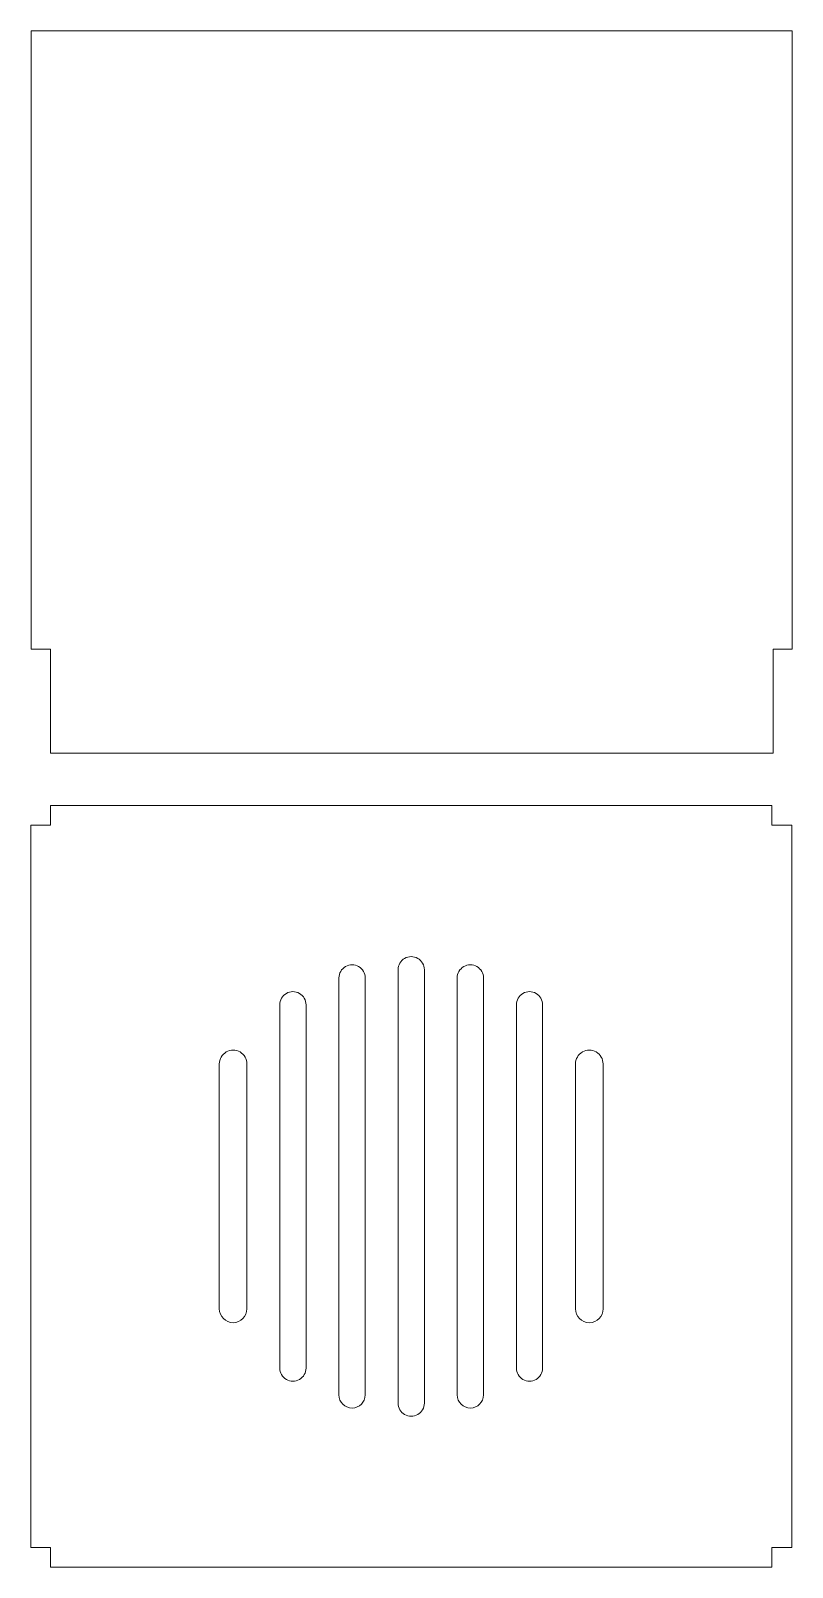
# Model space of a CAD drawing. Header units: millimetres. Extents: x -120 to 120, y -117 to 117.
# Drawn here: x 4.5 to 120.4, y -117 to 117 of the extents above; entities that cross this region are included whole.
import ezdxf

# ---------------------------------------------------------------- set-up
doc = ezdxf.new("R2010")
doc.units = ezdxf.units.MM
doc.header["$MEASUREMENT"] = 0
doc.layers.add('Layer 1', color=7, linetype='Continuous')

msp = doc.modelspace()

# ---------------------------------------------------------------- linework, layer by layer
at = {"layer": 'Layer 1', "lineweight": 9}
for points in [[(62.5001, 116.9984), (62.5001, 116.9984), (4.6001, 116.9984), (4.6001, 116.9984)], [(4.6001, 116.9984), (4.6001, 116.9984), (4.6001, 22.7983), (4.6001, 22.7983)], [(62.5001, 116.9984), (62.5001, 116.9984), (120.4001, 116.9984), (120.4001, 116.9984)], [(120.4001, 116.9984), (120.4001, 116.9984), (120.4001, 22.7983), (120.4001, 22.7983)], [(4.6001, 22.7983), (4.6001, 22.7983), (7.5001, 22.7983), (7.5001, 22.7983)], [(7.5001, 22.7983), (7.5001, 22.7983), (7.5001, 6.9983), (7.5001, 6.9983)], [(117.5001, 22.7983), (117.5001, 22.7983), (117.5001, 6.9983), (117.5001, 6.9983)], [(120.4001, 22.7983), (120.4001, 22.7983), (117.5001, 22.7983), (117.5001, 22.7983)], [(117.5001, 6.9983), (117.5001, 6.9983), (7.5001, 6.9983), (7.5001, 6.9983)], [(117.3129, -0.9985), (117.3129, -0.9985), (7.5129, -0.9985), (7.5129, -0.9985)], [(7.5129, -0.9985), (7.5129, -0.9985), (7.5129, -3.9985), (7.5129, -3.9985)], [(117.3129, -0.9985), (117.3129, -0.9985), (117.3129, -3.9985), (117.3129, -3.9985)], [(7.5129, -3.9985), (7.5129, -3.9985), (4.5129, -3.9985), (4.5129, -3.9985)], [(4.5129, -3.9985), (4.5129, -3.9985), (4.5129, -113.9984), (4.5129, -113.9984)], [(117.3129, -3.9985), (117.3129, -3.9985), (120.3129, -3.9985), (120.3129, -3.9985)], [(120.3129, -3.9985), (120.3129, -3.9985), (120.3129, -113.9984), (120.3129, -113.9984)], [(51.4129, -27.2494), (51.4129, -27.2494), (51.4129, -90.7475), (51.4129, -90.7475)], [(55.4129, -90.7475), (55.4129, -90.7475), (55.4129, -27.2494), (55.4129, -27.2494)], [(60.4129, -91.9984), (60.4129, -91.9984), (60.4129, -25.9985), (60.4129, -25.9985)], [(64.4129, -25.9985), (64.4129, -25.9985), (64.4129, -91.9984), (64.4129, -91.9984)], [(69.4129, -90.7475), (69.4129, -90.7475), (69.4129, -27.2494), (69.4129, -27.2494)], [(73.4129, -27.2494), (73.4129, -27.2494), (73.4129, -90.7475), (73.4129, -90.7475)], [(42.4129, -31.3399), (42.4129, -31.3399), (42.4129, -86.6571), (42.4129, -86.6571)], [(46.4129, -86.6571), (46.4129, -86.6571), (46.4129, -31.3399), (46.4129, -31.3399)], [(78.4129, -86.6571), (78.4129, -86.6571), (78.4129, -31.3399), (78.4129, -31.3399)], [(82.4129, -31.3399), (82.4129, -31.3399), (82.4129, -86.6571), (82.4129, -86.6571)], [(33.2102, -40.3481), (33.2102, -40.3481), (33.2102, -77.6489), (33.2102, -77.6489)], [(37.4129, -77.6489), (37.4129, -77.6489), (37.4129, -40.3481), (37.4129, -40.3481)], [(87.4129, -77.6489), (87.4129, -77.6489), (87.4129, -40.3481), (87.4129, -40.3481)], [(91.6156, -40.3481), (91.6156, -40.3481), (91.6156, -77.6489), (91.6156, -77.6489)], [(4.5129, -113.9984), (4.5129, -113.9984), (7.5129, -113.9984), (7.5129, -113.9984)], [(7.5129, -113.9984), (7.5129, -113.9984), (7.5129, -116.9984), (7.5129, -116.9984)], [(117.3129, -113.9984), (117.3129, -113.9984), (117.3129, -116.9984), (117.3129, -116.9984)], [(120.3129, -113.9984), (120.3129, -113.9984), (117.3129, -113.9984), (117.3129, -113.9984)], [(117.3129, -116.9984), (117.3129, -116.9984), (7.5129, -116.9984), (7.5129, -116.9984)]]:
    msp.add_open_spline(points, degree=3, dxfattribs=at)
for points, knots in [([(55.4129, -27.2494), (55.4129, -27.2494), (55.3953, -26.9846), (55.3953, -26.9846), (55.3953, -26.9846), (55.3953, -26.9846), (55.3437, -26.7276), (55.3437, -26.7276), (55.3437, -26.7276), (55.3437, -26.7276), (55.2597, -26.4816), (55.2597, -26.4816), (55.2597, -26.4816), (55.2597, -26.4816), (55.1449, -26.2494), (55.1449, -26.2494), (55.1449, -26.2494), (55.1449, -26.2494), (55.0012, -26.034), (55.0012, -26.034), (55.0012, -26.034), (55.0012, -26.034), (54.8302, -25.8383), (54.8302, -25.8383), (54.8302, -25.8383), (54.8302, -25.8383), (54.6335, -25.6651), (54.6335, -25.6651), (54.6335, -25.6651), (54.6335, -25.6651), (54.4129, -25.5174), (54.4129, -25.5174), (54.4129, -25.5174), (54.4129, -25.5174), (54.1747, -25.4001), (54.1747, -25.4001), (54.1747, -25.4001), (54.1747, -25.4001), (53.9264, -25.3165), (53.9264, -25.3165), (53.9264, -25.3165), (53.9264, -25.3165), (53.6713, -25.2661), (53.6713, -25.2661), (53.6713, -25.2661), (53.6713, -25.2661), (53.4129, -25.2494), (53.4129, -25.2494), (53.4129, -25.2494), (53.4129, -25.2494), (53.1545, -25.2661), (53.1545, -25.2661), (53.1545, -25.2661), (53.1545, -25.2661), (52.8994, -25.3165), (52.8994, -25.3165), (52.8994, -25.3165), (52.8994, -25.3165), (52.6511, -25.4001), (52.6511, -25.4001), (52.6511, -25.4001), (52.6511, -25.4001), (52.4129, -25.5174), (52.4129, -25.5174), (52.4129, -25.5174), (52.4129, -25.5174), (52.1923, -25.6651), (52.1923, -25.6651), (52.1923, -25.6651), (52.1923, -25.6651), (51.9956, -25.8383), (51.9956, -25.8383), (51.9956, -25.8383), (51.9956, -25.8383), (51.8246, -26.034), (51.8246, -26.034), (51.8246, -26.034), (51.8246, -26.034), (51.6808, -26.2494), (51.6808, -26.2494), (51.6808, -26.2494), (51.6808, -26.2494), (51.5661, -26.4816), (51.5661, -26.4816), (51.5661, -26.4816), (51.5661, -26.4816), (51.4821, -26.7276), (51.4821, -26.7276), (51.4821, -26.7276), (51.4821, -26.7276), (51.4305, -26.9846), (51.4305, -26.9846), (51.4305, -26.9846), (51.4305, -26.9846), (51.4129, -27.2494), (51.4129, -27.2494)], [0, 0, 0, 0, 0.04, 0.04, 0.04, 0.04, 0.08, 0.08, 0.08, 0.08, 0.12, 0.12, 0.12, 0.12, 0.16, 0.16, 0.16, 0.16, 0.2, 0.2, 0.2, 0.2, 0.24, 0.24, 0.24, 0.24, 0.28, 0.28, 0.28, 0.28, 0.32, 0.32, 0.32, 0.32, 0.36, 0.36, 0.36, 0.36, 0.4, 0.4, 0.4, 0.4, 0.44, 0.44, 0.44, 0.44, 0.48, 0.48, 0.48, 0.48, 0.52, 0.52, 0.52, 0.52, 0.56, 0.56, 0.56, 0.56, 0.6, 0.6, 0.6, 0.6, 0.64, 0.64, 0.64, 0.64, 0.68, 0.68, 0.68, 0.68, 0.72, 0.72, 0.72, 0.72, 0.76, 0.76, 0.76, 0.76, 0.8, 0.8, 0.8, 0.8, 0.84, 0.84, 0.84, 0.84, 0.88, 0.88, 0.88, 0.88, 0.92, 0.92, 0.92, 0.92, 1, 1, 1, 1]), ([(64.4129, -25.9985), (64.4129, -25.9985), (64.3953, -25.7336), (64.3953, -25.7336), (64.3953, -25.7336), (64.3953, -25.7336), (64.3437, -25.4767), (64.3437, -25.4767), (64.3437, -25.4767), (64.3437, -25.4767), (64.2597, -25.2307), (64.2597, -25.2307), (64.2597, -25.2307), (64.2597, -25.2307), (64.1449, -24.9985), (64.1449, -24.9985), (64.1449, -24.9985), (64.1449, -24.9985), (64.0012, -24.7831), (64.0012, -24.7831), (64.0012, -24.7831), (64.0012, -24.7831), (63.8302, -24.5873), (63.8302, -24.5873), (63.8302, -24.5873), (63.8302, -24.5873), (63.6335, -24.4141), (63.6335, -24.4141), (63.6335, -24.4141), (63.6335, -24.4141), (63.4129, -24.2664), (63.4129, -24.2664), (63.4129, -24.2664), (63.4129, -24.2664), (63.1747, -24.1492), (63.1747, -24.1492), (63.1747, -24.1492), (63.1747, -24.1492), (62.9264, -24.0655), (62.9264, -24.0655), (62.9264, -24.0655), (62.9264, -24.0655), (62.6713, -24.0152), (62.6713, -24.0152), (62.6713, -24.0152), (62.6713, -24.0152), (62.4129, -23.9985), (62.4129, -23.9985), (62.4129, -23.9985), (62.4129, -23.9985), (62.1545, -24.0152), (62.1545, -24.0152), (62.1545, -24.0152), (62.1545, -24.0152), (61.8994, -24.0655), (61.8994, -24.0655), (61.8994, -24.0655), (61.8994, -24.0655), (61.6511, -24.1492), (61.6511, -24.1492), (61.6511, -24.1492), (61.6511, -24.1492), (61.4129, -24.2664), (61.4129, -24.2664), (61.4129, -24.2664), (61.4129, -24.2664), (61.1923, -24.4141), (61.1923, -24.4141), (61.1923, -24.4141), (61.1923, -24.4141), (60.9956, -24.5873), (60.9956, -24.5873), (60.9956, -24.5873), (60.9956, -24.5873), (60.8246, -24.7831), (60.8246, -24.7831), (60.8246, -24.7831), (60.8246, -24.7831), (60.6808, -24.9985), (60.6808, -24.9985), (60.6808, -24.9985), (60.6808, -24.9985), (60.5661, -25.2307), (60.5661, -25.2307), (60.5661, -25.2307), (60.5661, -25.2307), (60.4821, -25.4767), (60.4821, -25.4767), (60.4821, -25.4767), (60.4821, -25.4767), (60.4305, -25.7336), (60.4305, -25.7336), (60.4305, -25.7336), (60.4305, -25.7336), (60.4129, -25.9985), (60.4129, -25.9985)], [0, 0, 0, 0, 0.04, 0.04, 0.04, 0.04, 0.08, 0.08, 0.08, 0.08, 0.12, 0.12, 0.12, 0.12, 0.16, 0.16, 0.16, 0.16, 0.2, 0.2, 0.2, 0.2, 0.24, 0.24, 0.24, 0.24, 0.28, 0.28, 0.28, 0.28, 0.32, 0.32, 0.32, 0.32, 0.36, 0.36, 0.36, 0.36, 0.4, 0.4, 0.4, 0.4, 0.44, 0.44, 0.44, 0.44, 0.48, 0.48, 0.48, 0.48, 0.52, 0.52, 0.52, 0.52, 0.56, 0.56, 0.56, 0.56, 0.6, 0.6, 0.6, 0.6, 0.64, 0.64, 0.64, 0.64, 0.68, 0.68, 0.68, 0.68, 0.72, 0.72, 0.72, 0.72, 0.76, 0.76, 0.76, 0.76, 0.8, 0.8, 0.8, 0.8, 0.84, 0.84, 0.84, 0.84, 0.88, 0.88, 0.88, 0.88, 0.92, 0.92, 0.92, 0.92, 1, 1, 1, 1]), ([(73.4129, -27.2494), (73.4129, -27.2494), (73.3953, -26.9846), (73.3953, -26.9846), (73.3953, -26.9846), (73.3953, -26.9846), (73.3437, -26.7276), (73.3437, -26.7276), (73.3437, -26.7276), (73.3437, -26.7276), (73.2597, -26.4816), (73.2597, -26.4816), (73.2597, -26.4816), (73.2597, -26.4816), (73.1449, -26.2494), (73.1449, -26.2494), (73.1449, -26.2494), (73.1449, -26.2494), (73.0012, -26.034), (73.0012, -26.034), (73.0012, -26.034), (73.0012, -26.034), (72.8302, -25.8383), (72.8302, -25.8383), (72.8302, -25.8383), (72.8302, -25.8383), (72.6335, -25.6651), (72.6335, -25.6651), (72.6335, -25.6651), (72.6335, -25.6651), (72.4129, -25.5174), (72.4129, -25.5174), (72.4129, -25.5174), (72.4129, -25.5174), (72.1747, -25.4001), (72.1747, -25.4001), (72.1747, -25.4001), (72.1747, -25.4001), (71.9264, -25.3165), (71.9264, -25.3165), (71.9264, -25.3165), (71.9264, -25.3165), (71.6713, -25.2661), (71.6713, -25.2661), (71.6713, -25.2661), (71.6713, -25.2661), (71.4129, -25.2494), (71.4129, -25.2494), (71.4129, -25.2494), (71.4129, -25.2494), (71.1545, -25.2661), (71.1545, -25.2661), (71.1545, -25.2661), (71.1545, -25.2661), (70.8994, -25.3165), (70.8994, -25.3165), (70.8994, -25.3165), (70.8994, -25.3165), (70.6511, -25.4001), (70.6511, -25.4001), (70.6511, -25.4001), (70.6511, -25.4001), (70.4129, -25.5174), (70.4129, -25.5174), (70.4129, -25.5174), (70.4129, -25.5174), (70.1923, -25.6651), (70.1923, -25.6651), (70.1923, -25.6651), (70.1923, -25.6651), (69.9956, -25.8383), (69.9956, -25.8383), (69.9956, -25.8383), (69.9956, -25.8383), (69.8246, -26.034), (69.8246, -26.034), (69.8246, -26.034), (69.8246, -26.034), (69.6808, -26.2494), (69.6808, -26.2494), (69.6808, -26.2494), (69.6808, -26.2494), (69.5661, -26.4816), (69.5661, -26.4816), (69.5661, -26.4816), (69.5661, -26.4816), (69.4821, -26.7276), (69.4821, -26.7276), (69.4821, -26.7276), (69.4821, -26.7276), (69.4305, -26.9846), (69.4305, -26.9846), (69.4305, -26.9846), (69.4305, -26.9846), (69.4129, -27.2494), (69.4129, -27.2494)], [0, 0, 0, 0, 0.04, 0.04, 0.04, 0.04, 0.08, 0.08, 0.08, 0.08, 0.12, 0.12, 0.12, 0.12, 0.16, 0.16, 0.16, 0.16, 0.2, 0.2, 0.2, 0.2, 0.24, 0.24, 0.24, 0.24, 0.28, 0.28, 0.28, 0.28, 0.32, 0.32, 0.32, 0.32, 0.36, 0.36, 0.36, 0.36, 0.4, 0.4, 0.4, 0.4, 0.44, 0.44, 0.44, 0.44, 0.48, 0.48, 0.48, 0.48, 0.52, 0.52, 0.52, 0.52, 0.56, 0.56, 0.56, 0.56, 0.6, 0.6, 0.6, 0.6, 0.64, 0.64, 0.64, 0.64, 0.68, 0.68, 0.68, 0.68, 0.72, 0.72, 0.72, 0.72, 0.76, 0.76, 0.76, 0.76, 0.8, 0.8, 0.8, 0.8, 0.84, 0.84, 0.84, 0.84, 0.88, 0.88, 0.88, 0.88, 0.92, 0.92, 0.92, 0.92, 1, 1, 1, 1]), ([(46.4129, -31.3399), (46.4129, -31.3399), (46.3953, -31.075), (46.3953, -31.075), (46.3953, -31.075), (46.3953, -31.075), (46.3437, -30.818), (46.3437, -30.818), (46.3437, -30.818), (46.3437, -30.818), (46.2597, -30.572), (46.2597, -30.572), (46.2597, -30.572), (46.2597, -30.572), (46.1449, -30.3399), (46.1449, -30.3399), (46.1449, -30.3399), (46.1449, -30.3399), (46.0012, -30.1244), (46.0012, -30.1244), (46.0012, -30.1244), (46.0012, -30.1244), (45.8302, -29.9287), (45.8302, -29.9287), (45.8302, -29.9287), (45.8302, -29.9287), (45.6335, -29.7554), (45.6335, -29.7554), (45.6335, -29.7554), (45.6335, -29.7554), (45.4129, -29.6079), (45.4129, -29.6079), (45.4129, -29.6079), (45.4129, -29.6079), (45.1747, -29.4906), (45.1747, -29.4906), (45.1747, -29.4906), (45.1747, -29.4906), (44.9264, -29.4069), (44.9264, -29.4069), (44.9264, -29.4069), (44.9264, -29.4069), (44.6713, -29.3566), (44.6713, -29.3566), (44.6713, -29.3566), (44.6713, -29.3566), (44.4129, -29.3399), (44.4129, -29.3399), (44.4129, -29.3399), (44.4129, -29.3399), (44.1545, -29.3566), (44.1545, -29.3566), (44.1545, -29.3566), (44.1545, -29.3566), (43.8994, -29.4069), (43.8994, -29.4069), (43.8994, -29.4069), (43.8994, -29.4069), (43.6511, -29.4906), (43.6511, -29.4906), (43.6511, -29.4906), (43.6511, -29.4906), (43.4129, -29.6079), (43.4129, -29.6079), (43.4129, -29.6079), (43.4129, -29.6079), (43.1923, -29.7554), (43.1923, -29.7554), (43.1923, -29.7554), (43.1923, -29.7554), (42.9956, -29.9287), (42.9956, -29.9287), (42.9956, -29.9287), (42.9956, -29.9287), (42.8246, -30.1244), (42.8246, -30.1244), (42.8246, -30.1244), (42.8246, -30.1244), (42.6808, -30.3399), (42.6808, -30.3399), (42.6808, -30.3399), (42.6808, -30.3399), (42.5661, -30.572), (42.5661, -30.572), (42.5661, -30.572), (42.5661, -30.572), (42.4821, -30.818), (42.4821, -30.818), (42.4821, -30.818), (42.4821, -30.818), (42.4305, -31.075), (42.4305, -31.075), (42.4305, -31.075), (42.4305, -31.075), (42.4129, -31.3399), (42.4129, -31.3399)], [0, 0, 0, 0, 0.04, 0.04, 0.04, 0.04, 0.08, 0.08, 0.08, 0.08, 0.12, 0.12, 0.12, 0.12, 0.16, 0.16, 0.16, 0.16, 0.2, 0.2, 0.2, 0.2, 0.24, 0.24, 0.24, 0.24, 0.28, 0.28, 0.28, 0.28, 0.32, 0.32, 0.32, 0.32, 0.36, 0.36, 0.36, 0.36, 0.4, 0.4, 0.4, 0.4, 0.44, 0.44, 0.44, 0.44, 0.48, 0.48, 0.48, 0.48, 0.52, 0.52, 0.52, 0.52, 0.56, 0.56, 0.56, 0.56, 0.6, 0.6, 0.6, 0.6, 0.64, 0.64, 0.64, 0.64, 0.68, 0.68, 0.68, 0.68, 0.72, 0.72, 0.72, 0.72, 0.76, 0.76, 0.76, 0.76, 0.8, 0.8, 0.8, 0.8, 0.84, 0.84, 0.84, 0.84, 0.88, 0.88, 0.88, 0.88, 0.92, 0.92, 0.92, 0.92, 1, 1, 1, 1]), ([(82.4129, -31.3399), (82.4129, -31.3399), (82.3953, -31.075), (82.3953, -31.075), (82.3953, -31.075), (82.3953, -31.075), (82.3437, -30.818), (82.3437, -30.818), (82.3437, -30.818), (82.3437, -30.818), (82.2597, -30.572), (82.2597, -30.572), (82.2597, -30.572), (82.2597, -30.572), (82.1449, -30.3399), (82.1449, -30.3399), (82.1449, -30.3399), (82.1449, -30.3399), (82.0012, -30.1244), (82.0012, -30.1244), (82.0012, -30.1244), (82.0012, -30.1244), (81.8302, -29.9287), (81.8302, -29.9287), (81.8302, -29.9287), (81.8302, -29.9287), (81.6335, -29.7554), (81.6335, -29.7554), (81.6335, -29.7554), (81.6335, -29.7554), (81.4129, -29.6079), (81.4129, -29.6079), (81.4129, -29.6079), (81.4129, -29.6079), (81.1747, -29.4906), (81.1747, -29.4906), (81.1747, -29.4906), (81.1747, -29.4906), (80.9264, -29.4069), (80.9264, -29.4069), (80.9264, -29.4069), (80.9264, -29.4069), (80.6713, -29.3566), (80.6713, -29.3566), (80.6713, -29.3566), (80.6713, -29.3566), (80.4129, -29.3399), (80.4129, -29.3399), (80.4129, -29.3399), (80.4129, -29.3399), (80.1545, -29.3566), (80.1545, -29.3566), (80.1545, -29.3566), (80.1545, -29.3566), (79.8994, -29.4069), (79.8994, -29.4069), (79.8994, -29.4069), (79.8994, -29.4069), (79.6511, -29.4906), (79.6511, -29.4906), (79.6511, -29.4906), (79.6511, -29.4906), (79.4129, -29.6079), (79.4129, -29.6079), (79.4129, -29.6079), (79.4129, -29.6079), (79.1923, -29.7554), (79.1923, -29.7554), (79.1923, -29.7554), (79.1923, -29.7554), (78.9956, -29.9287), (78.9956, -29.9287), (78.9956, -29.9287), (78.9956, -29.9287), (78.8246, -30.1244), (78.8246, -30.1244), (78.8246, -30.1244), (78.8246, -30.1244), (78.6808, -30.3399), (78.6808, -30.3399), (78.6808, -30.3399), (78.6808, -30.3399), (78.5661, -30.572), (78.5661, -30.572), (78.5661, -30.572), (78.5661, -30.572), (78.4821, -30.818), (78.4821, -30.818), (78.4821, -30.818), (78.4821, -30.818), (78.4305, -31.075), (78.4305, -31.075), (78.4305, -31.075), (78.4305, -31.075), (78.4129, -31.3399), (78.4129, -31.3399)], [0, 0, 0, 0, 0.04, 0.04, 0.04, 0.04, 0.08, 0.08, 0.08, 0.08, 0.12, 0.12, 0.12, 0.12, 0.16, 0.16, 0.16, 0.16, 0.2, 0.2, 0.2, 0.2, 0.24, 0.24, 0.24, 0.24, 0.28, 0.28, 0.28, 0.28, 0.32, 0.32, 0.32, 0.32, 0.36, 0.36, 0.36, 0.36, 0.4, 0.4, 0.4, 0.4, 0.44, 0.44, 0.44, 0.44, 0.48, 0.48, 0.48, 0.48, 0.52, 0.52, 0.52, 0.52, 0.56, 0.56, 0.56, 0.56, 0.6, 0.6, 0.6, 0.6, 0.64, 0.64, 0.64, 0.64, 0.68, 0.68, 0.68, 0.68, 0.72, 0.72, 0.72, 0.72, 0.76, 0.76, 0.76, 0.76, 0.8, 0.8, 0.8, 0.8, 0.84, 0.84, 0.84, 0.84, 0.88, 0.88, 0.88, 0.88, 0.92, 0.92, 0.92, 0.92, 1, 1, 1, 1]), ([(37.4129, -40.3481), (37.4129, -40.3481), (37.3944, -40.0698), (37.3944, -40.0698), (37.3944, -40.0698), (37.3944, -40.0698), (37.3402, -39.7998), (37.3402, -39.7998), (37.3402, -39.7998), (37.3402, -39.7998), (37.2519, -39.5414), (37.2519, -39.5414), (37.2519, -39.5414), (37.2519, -39.5414), (37.1314, -39.2974), (37.1314, -39.2974), (37.1314, -39.2974), (37.1314, -39.2974), (36.9804, -39.0711), (36.9804, -39.0711), (36.9804, -39.0711), (36.9804, -39.0711), (36.8007, -38.8654), (36.8007, -38.8654), (36.8007, -38.8654), (36.8007, -38.8654), (36.594, -38.6835), (36.594, -38.6835), (36.594, -38.6835), (36.594, -38.6835), (36.3622, -38.5283), (36.3622, -38.5283), (36.3622, -38.5283), (36.3622, -38.5283), (36.1119, -38.4051), (36.1119, -38.4051), (36.1119, -38.4051), (36.1119, -38.4051), (35.851, -38.3172), (35.851, -38.3172), (35.851, -38.3172), (35.851, -38.3172), (35.5831, -38.2643), (35.5831, -38.2643), (35.5831, -38.2643), (35.5831, -38.2643), (35.3115, -38.2468), (35.3115, -38.2468), (35.3115, -38.2468), (35.3115, -38.2468), (35.04, -38.2643), (35.04, -38.2643), (35.04, -38.2643), (35.04, -38.2643), (34.7721, -38.3172), (34.7721, -38.3172), (34.7721, -38.3172), (34.7721, -38.3172), (34.5112, -38.4051), (34.5112, -38.4051), (34.5112, -38.4051), (34.5112, -38.4051), (34.2609, -38.5283), (34.2609, -38.5283), (34.2609, -38.5283), (34.2609, -38.5283), (34.0291, -38.6835), (34.0291, -38.6835), (34.0291, -38.6835), (34.0291, -38.6835), (33.8224, -38.8654), (33.8224, -38.8654), (33.8224, -38.8654), (33.8224, -38.8654), (33.6427, -39.0711), (33.6427, -39.0711), (33.6427, -39.0711), (33.6427, -39.0711), (33.4917, -39.2974), (33.4917, -39.2974), (33.4917, -39.2974), (33.4917, -39.2974), (33.3712, -39.5414), (33.3712, -39.5414), (33.3712, -39.5414), (33.3712, -39.5414), (33.2829, -39.7998), (33.2829, -39.7998), (33.2829, -39.7998), (33.2829, -39.7998), (33.2287, -40.0698), (33.2287, -40.0698), (33.2287, -40.0698), (33.2287, -40.0698), (33.2102, -40.3481), (33.2102, -40.3481)], [0, 0, 0, 0, 0.04, 0.04, 0.04, 0.04, 0.08, 0.08, 0.08, 0.08, 0.12, 0.12, 0.12, 0.12, 0.16, 0.16, 0.16, 0.16, 0.2, 0.2, 0.2, 0.2, 0.24, 0.24, 0.24, 0.24, 0.28, 0.28, 0.28, 0.28, 0.32, 0.32, 0.32, 0.32, 0.36, 0.36, 0.36, 0.36, 0.4, 0.4, 0.4, 0.4, 0.44, 0.44, 0.44, 0.44, 0.48, 0.48, 0.48, 0.48, 0.52, 0.52, 0.52, 0.52, 0.56, 0.56, 0.56, 0.56, 0.6, 0.6, 0.6, 0.6, 0.64, 0.64, 0.64, 0.64, 0.68, 0.68, 0.68, 0.68, 0.72, 0.72, 0.72, 0.72, 0.76, 0.76, 0.76, 0.76, 0.8, 0.8, 0.8, 0.8, 0.84, 0.84, 0.84, 0.84, 0.88, 0.88, 0.88, 0.88, 0.92, 0.92, 0.92, 0.92, 1, 1, 1, 1]), ([(91.6156, -40.3481), (91.6156, -40.3481), (91.597, -40.0698), (91.597, -40.0698), (91.597, -40.0698), (91.597, -40.0698), (91.5429, -39.7998), (91.5429, -39.7998), (91.5429, -39.7998), (91.5429, -39.7998), (91.4546, -39.5414), (91.4546, -39.5414), (91.4546, -39.5414), (91.4546, -39.5414), (91.3341, -39.2974), (91.3341, -39.2974), (91.3341, -39.2974), (91.3341, -39.2974), (91.1831, -39.0711), (91.1831, -39.0711), (91.1831, -39.0711), (91.1831, -39.0711), (91.0034, -38.8654), (91.0034, -38.8654), (91.0034, -38.8654), (91.0034, -38.8654), (90.7967, -38.6835), (90.7967, -38.6835), (90.7967, -38.6835), (90.7967, -38.6835), (90.5649, -38.5283), (90.5649, -38.5283), (90.5649, -38.5283), (90.5649, -38.5283), (90.3146, -38.4051), (90.3146, -38.4051), (90.3146, -38.4051), (90.3146, -38.4051), (90.0537, -38.3172), (90.0537, -38.3172), (90.0537, -38.3172), (90.0537, -38.3172), (89.7858, -38.2643), (89.7858, -38.2643), (89.7858, -38.2643), (89.7858, -38.2643), (89.5142, -38.2468), (89.5142, -38.2468), (89.5142, -38.2468), (89.5142, -38.2468), (89.2427, -38.2643), (89.2427, -38.2643), (89.2427, -38.2643), (89.2427, -38.2643), (88.9748, -38.3172), (88.9748, -38.3172), (88.9748, -38.3172), (88.9748, -38.3172), (88.7139, -38.4051), (88.7139, -38.4051), (88.7139, -38.4051), (88.7139, -38.4051), (88.4636, -38.5283), (88.4636, -38.5283), (88.4636, -38.5283), (88.4636, -38.5283), (88.2318, -38.6835), (88.2318, -38.6835), (88.2318, -38.6835), (88.2318, -38.6835), (88.0251, -38.8654), (88.0251, -38.8654), (88.0251, -38.8654), (88.0251, -38.8654), (87.8454, -39.0711), (87.8454, -39.0711), (87.8454, -39.0711), (87.8454, -39.0711), (87.6944, -39.2974), (87.6944, -39.2974), (87.6944, -39.2974), (87.6944, -39.2974), (87.5739, -39.5414), (87.5739, -39.5414), (87.5739, -39.5414), (87.5739, -39.5414), (87.4856, -39.7998), (87.4856, -39.7998), (87.4856, -39.7998), (87.4856, -39.7998), (87.4314, -40.0698), (87.4314, -40.0698), (87.4314, -40.0698), (87.4314, -40.0698), (87.4129, -40.3481), (87.4129, -40.3481)], [0, 0, 0, 0, 0.04, 0.04, 0.04, 0.04, 0.08, 0.08, 0.08, 0.08, 0.12, 0.12, 0.12, 0.12, 0.16, 0.16, 0.16, 0.16, 0.2, 0.2, 0.2, 0.2, 0.24, 0.24, 0.24, 0.24, 0.28, 0.28, 0.28, 0.28, 0.32, 0.32, 0.32, 0.32, 0.36, 0.36, 0.36, 0.36, 0.4, 0.4, 0.4, 0.4, 0.44, 0.44, 0.44, 0.44, 0.48, 0.48, 0.48, 0.48, 0.52, 0.52, 0.52, 0.52, 0.56, 0.56, 0.56, 0.56, 0.6, 0.6, 0.6, 0.6, 0.64, 0.64, 0.64, 0.64, 0.68, 0.68, 0.68, 0.68, 0.72, 0.72, 0.72, 0.72, 0.76, 0.76, 0.76, 0.76, 0.8, 0.8, 0.8, 0.8, 0.84, 0.84, 0.84, 0.84, 0.88, 0.88, 0.88, 0.88, 0.92, 0.92, 0.92, 0.92, 1, 1, 1, 1]), ([(33.2102, -77.6489), (33.2102, -77.6489), (33.2529, -78.0724), (33.2529, -78.0724), (33.2529, -78.0724), (33.2529, -78.0724), (33.3753, -78.4667), (33.3753, -78.4667), (33.3753, -78.4667), (33.3753, -78.4667), (33.5691, -78.8237), (33.5691, -78.8237), (33.5691, -78.8237), (33.5691, -78.8237), (33.8257, -79.1348), (33.8257, -79.1348), (33.8257, -79.1348), (33.8257, -79.1348), (34.1367, -79.3914), (34.1367, -79.3914), (34.1367, -79.3914), (34.1367, -79.3914), (34.4936, -79.5852), (34.4936, -79.5852), (34.4936, -79.5852), (34.4936, -79.5852), (34.888, -79.7076), (34.888, -79.7076), (34.888, -79.7076), (34.888, -79.7076), (35.3115, -79.7503), (35.3115, -79.7503), (35.3115, -79.7503), (35.3115, -79.7503), (35.735, -79.7076), (35.735, -79.7076), (35.735, -79.7076), (35.735, -79.7076), (36.1295, -79.5852), (36.1295, -79.5852), (36.1295, -79.5852), (36.1295, -79.5852), (36.4864, -79.3914), (36.4864, -79.3914), (36.4864, -79.3914), (36.4864, -79.3914), (36.7974, -79.1348), (36.7974, -79.1348), (36.7974, -79.1348), (36.7974, -79.1348), (37.054, -78.8237), (37.054, -78.8237), (37.054, -78.8237), (37.054, -78.8237), (37.2478, -78.4669), (37.2478, -78.4669), (37.2478, -78.4669), (37.2478, -78.4669), (37.3702, -78.0724), (37.3702, -78.0724), (37.3702, -78.0724), (37.3702, -78.0724), (37.4129, -77.6489), (37.4129, -77.6489)], [0, 0, 0, 0, 0.05882353, 0.05882353, 0.05882353, 0.05882353, 0.11764706, 0.11764706, 0.11764706, 0.11764706, 0.17647059, 0.17647059, 0.17647059, 0.17647059, 0.23529412, 0.23529412, 0.23529412, 0.23529412, 0.29411765, 0.29411765, 0.29411765, 0.29411765, 0.35294118, 0.35294118, 0.35294118, 0.35294118, 0.41176471, 0.41176471, 0.41176471, 0.41176471, 0.47058824, 0.47058824, 0.47058824, 0.47058824, 0.52941176, 0.52941176, 0.52941176, 0.52941176, 0.58823529, 0.58823529, 0.58823529, 0.58823529, 0.64705882, 0.64705882, 0.64705882, 0.64705882, 0.70588235, 0.70588235, 0.70588235, 0.70588235, 0.76470588, 0.76470588, 0.76470588, 0.76470588, 0.82352941, 0.82352941, 0.82352941, 0.82352941, 0.88235294, 0.88235294, 0.88235294, 0.88235294, 1, 1, 1, 1]), ([(87.4129, -77.6489), (87.4129, -77.6489), (87.4556, -78.0724), (87.4556, -78.0724), (87.4556, -78.0724), (87.4556, -78.0724), (87.578, -78.4667), (87.578, -78.4667), (87.578, -78.4667), (87.578, -78.4667), (87.7718, -78.8237), (87.7718, -78.8237), (87.7718, -78.8237), (87.7718, -78.8237), (88.0284, -79.1348), (88.0284, -79.1348), (88.0284, -79.1348), (88.0284, -79.1348), (88.3393, -79.3914), (88.3393, -79.3914), (88.3393, -79.3914), (88.3393, -79.3914), (88.6963, -79.5852), (88.6963, -79.5852), (88.6963, -79.5852), (88.6963, -79.5852), (89.0907, -79.7076), (89.0907, -79.7076), (89.0907, -79.7076), (89.0907, -79.7076), (89.5142, -79.7503), (89.5142, -79.7503), (89.5142, -79.7503), (89.5142, -79.7503), (89.9377, -79.7076), (89.9377, -79.7076), (89.9377, -79.7076), (89.9377, -79.7076), (90.3322, -79.5852), (90.3322, -79.5852), (90.3322, -79.5852), (90.3322, -79.5852), (90.6891, -79.3914), (90.6891, -79.3914), (90.6891, -79.3914), (90.6891, -79.3914), (91.0001, -79.1348), (91.0001, -79.1348), (91.0001, -79.1348), (91.0001, -79.1348), (91.2567, -78.8237), (91.2567, -78.8237), (91.2567, -78.8237), (91.2567, -78.8237), (91.4505, -78.4669), (91.4505, -78.4669), (91.4505, -78.4669), (91.4505, -78.4669), (91.5729, -78.0724), (91.5729, -78.0724), (91.5729, -78.0724), (91.5729, -78.0724), (91.6156, -77.6489), (91.6156, -77.6489)], [0, 0, 0, 0, 0.05882353, 0.05882353, 0.05882353, 0.05882353, 0.11764706, 0.11764706, 0.11764706, 0.11764706, 0.17647059, 0.17647059, 0.17647059, 0.17647059, 0.23529412, 0.23529412, 0.23529412, 0.23529412, 0.29411765, 0.29411765, 0.29411765, 0.29411765, 0.35294118, 0.35294118, 0.35294118, 0.35294118, 0.41176471, 0.41176471, 0.41176471, 0.41176471, 0.47058824, 0.47058824, 0.47058824, 0.47058824, 0.52941176, 0.52941176, 0.52941176, 0.52941176, 0.58823529, 0.58823529, 0.58823529, 0.58823529, 0.64705882, 0.64705882, 0.64705882, 0.64705882, 0.70588235, 0.70588235, 0.70588235, 0.70588235, 0.76470588, 0.76470588, 0.76470588, 0.76470588, 0.82352941, 0.82352941, 0.82352941, 0.82352941, 0.88235294, 0.88235294, 0.88235294, 0.88235294, 1, 1, 1, 1]), ([(42.4129, -86.6571), (42.4129, -86.6571), (42.4305, -86.922), (42.4305, -86.922), (42.4305, -86.922), (42.4305, -86.922), (42.4821, -87.179), (42.4821, -87.179), (42.4821, -87.179), (42.4821, -87.179), (42.5661, -87.425), (42.5661, -87.425), (42.5661, -87.425), (42.5661, -87.425), (42.6808, -87.6571), (42.6808, -87.6571), (42.6808, -87.6571), (42.6808, -87.6571), (42.8246, -87.8725), (42.8246, -87.8725), (42.8246, -87.8725), (42.8246, -87.8725), (42.9956, -88.0683), (42.9956, -88.0683), (42.9956, -88.0683), (42.9956, -88.0683), (43.1923, -88.2415), (43.1923, -88.2415), (43.1923, -88.2415), (43.1923, -88.2415), (43.4129, -88.3893), (43.4129, -88.3893), (43.4129, -88.3893), (43.4129, -88.3893), (43.6511, -88.5064), (43.6511, -88.5064), (43.6511, -88.5064), (43.6511, -88.5064), (43.8994, -88.59), (43.8994, -88.59), (43.8994, -88.59), (43.8994, -88.59), (44.1545, -88.6404), (44.1545, -88.6404), (44.1545, -88.6404), (44.1545, -88.6404), (44.4129, -88.6571), (44.4129, -88.6571), (44.4129, -88.6571), (44.4129, -88.6571), (44.6713, -88.6404), (44.6713, -88.6404), (44.6713, -88.6404), (44.6713, -88.6404), (44.9264, -88.59), (44.9264, -88.59), (44.9264, -88.59), (44.9264, -88.59), (45.1747, -88.5064), (45.1747, -88.5064), (45.1747, -88.5064), (45.1747, -88.5064), (45.4129, -88.3893), (45.4129, -88.3893), (45.4129, -88.3893), (45.4129, -88.3893), (45.6335, -88.2415), (45.6335, -88.2415), (45.6335, -88.2415), (45.6335, -88.2415), (45.8302, -88.0683), (45.8302, -88.0683), (45.8302, -88.0683), (45.8302, -88.0683), (46.0012, -87.8725), (46.0012, -87.8725), (46.0012, -87.8725), (46.0012, -87.8725), (46.1449, -87.6571), (46.1449, -87.6571), (46.1449, -87.6571), (46.1449, -87.6571), (46.2597, -87.425), (46.2597, -87.425), (46.2597, -87.425), (46.2597, -87.425), (46.3437, -87.179), (46.3437, -87.179), (46.3437, -87.179), (46.3437, -87.179), (46.3953, -86.922), (46.3953, -86.922), (46.3953, -86.922), (46.3953, -86.922), (46.4129, -86.6571), (46.4129, -86.6571)], [0, 0, 0, 0, 0.04, 0.04, 0.04, 0.04, 0.08, 0.08, 0.08, 0.08, 0.12, 0.12, 0.12, 0.12, 0.16, 0.16, 0.16, 0.16, 0.2, 0.2, 0.2, 0.2, 0.24, 0.24, 0.24, 0.24, 0.28, 0.28, 0.28, 0.28, 0.32, 0.32, 0.32, 0.32, 0.36, 0.36, 0.36, 0.36, 0.4, 0.4, 0.4, 0.4, 0.44, 0.44, 0.44, 0.44, 0.48, 0.48, 0.48, 0.48, 0.52, 0.52, 0.52, 0.52, 0.56, 0.56, 0.56, 0.56, 0.6, 0.6, 0.6, 0.6, 0.64, 0.64, 0.64, 0.64, 0.68, 0.68, 0.68, 0.68, 0.72, 0.72, 0.72, 0.72, 0.76, 0.76, 0.76, 0.76, 0.8, 0.8, 0.8, 0.8, 0.84, 0.84, 0.84, 0.84, 0.88, 0.88, 0.88, 0.88, 0.92, 0.92, 0.92, 0.92, 1, 1, 1, 1]), ([(78.4129, -86.6571), (78.4129, -86.6571), (78.4305, -86.922), (78.4305, -86.922), (78.4305, -86.922), (78.4305, -86.922), (78.4821, -87.179), (78.4821, -87.179), (78.4821, -87.179), (78.4821, -87.179), (78.5661, -87.425), (78.5661, -87.425), (78.5661, -87.425), (78.5661, -87.425), (78.6808, -87.6571), (78.6808, -87.6571), (78.6808, -87.6571), (78.6808, -87.6571), (78.8246, -87.8725), (78.8246, -87.8725), (78.8246, -87.8725), (78.8246, -87.8725), (78.9956, -88.0683), (78.9956, -88.0683), (78.9956, -88.0683), (78.9956, -88.0683), (79.1923, -88.2415), (79.1923, -88.2415), (79.1923, -88.2415), (79.1923, -88.2415), (79.4129, -88.3893), (79.4129, -88.3893), (79.4129, -88.3893), (79.4129, -88.3893), (79.6511, -88.5064), (79.6511, -88.5064), (79.6511, -88.5064), (79.6511, -88.5064), (79.8994, -88.59), (79.8994, -88.59), (79.8994, -88.59), (79.8994, -88.59), (80.1545, -88.6404), (80.1545, -88.6404), (80.1545, -88.6404), (80.1545, -88.6404), (80.4129, -88.6571), (80.4129, -88.6571), (80.4129, -88.6571), (80.4129, -88.6571), (80.6713, -88.6404), (80.6713, -88.6404), (80.6713, -88.6404), (80.6713, -88.6404), (80.9264, -88.59), (80.9264, -88.59), (80.9264, -88.59), (80.9264, -88.59), (81.1747, -88.5064), (81.1747, -88.5064), (81.1747, -88.5064), (81.1747, -88.5064), (81.4129, -88.3893), (81.4129, -88.3893), (81.4129, -88.3893), (81.4129, -88.3893), (81.6335, -88.2415), (81.6335, -88.2415), (81.6335, -88.2415), (81.6335, -88.2415), (81.8302, -88.0683), (81.8302, -88.0683), (81.8302, -88.0683), (81.8302, -88.0683), (82.0012, -87.8725), (82.0012, -87.8725), (82.0012, -87.8725), (82.0012, -87.8725), (82.1449, -87.6571), (82.1449, -87.6571), (82.1449, -87.6571), (82.1449, -87.6571), (82.2597, -87.425), (82.2597, -87.425), (82.2597, -87.425), (82.2597, -87.425), (82.3437, -87.179), (82.3437, -87.179), (82.3437, -87.179), (82.3437, -87.179), (82.3953, -86.922), (82.3953, -86.922), (82.3953, -86.922), (82.3953, -86.922), (82.4129, -86.6571), (82.4129, -86.6571)], [0, 0, 0, 0, 0.04, 0.04, 0.04, 0.04, 0.08, 0.08, 0.08, 0.08, 0.12, 0.12, 0.12, 0.12, 0.16, 0.16, 0.16, 0.16, 0.2, 0.2, 0.2, 0.2, 0.24, 0.24, 0.24, 0.24, 0.28, 0.28, 0.28, 0.28, 0.32, 0.32, 0.32, 0.32, 0.36, 0.36, 0.36, 0.36, 0.4, 0.4, 0.4, 0.4, 0.44, 0.44, 0.44, 0.44, 0.48, 0.48, 0.48, 0.48, 0.52, 0.52, 0.52, 0.52, 0.56, 0.56, 0.56, 0.56, 0.6, 0.6, 0.6, 0.6, 0.64, 0.64, 0.64, 0.64, 0.68, 0.68, 0.68, 0.68, 0.72, 0.72, 0.72, 0.72, 0.76, 0.76, 0.76, 0.76, 0.8, 0.8, 0.8, 0.8, 0.84, 0.84, 0.84, 0.84, 0.88, 0.88, 0.88, 0.88, 0.92, 0.92, 0.92, 0.92, 1, 1, 1, 1]), ([(51.4129, -90.7475), (51.4129, -90.7475), (51.4535, -91.1506), (51.4535, -91.1506), (51.4535, -91.1506), (51.4535, -91.1506), (51.5701, -91.526), (51.5701, -91.526), (51.5701, -91.526), (51.5701, -91.526), (51.7545, -91.8657), (51.7545, -91.8657), (51.7545, -91.8657), (51.7545, -91.8657), (51.9987, -92.1617), (51.9987, -92.1617), (51.9987, -92.1617), (51.9987, -92.1617), (52.2947, -92.4059), (52.2947, -92.4059), (52.2947, -92.4059), (52.2947, -92.4059), (52.6344, -92.5903), (52.6344, -92.5903), (52.6344, -92.5903), (52.6344, -92.5903), (53.0098, -92.707), (53.0098, -92.707), (53.0098, -92.707), (53.0098, -92.707), (53.4129, -92.7475), (53.4129, -92.7475), (53.4129, -92.7475), (53.4129, -92.7475), (53.816, -92.707), (53.816, -92.707), (53.816, -92.707), (53.816, -92.707), (54.1914, -92.5903), (54.1914, -92.5903), (54.1914, -92.5903), (54.1914, -92.5903), (54.5311, -92.4059), (54.5311, -92.4059), (54.5311, -92.4059), (54.5311, -92.4059), (54.8271, -92.1617), (54.8271, -92.1617), (54.8271, -92.1617), (54.8271, -92.1617), (55.0713, -91.8657), (55.0713, -91.8657), (55.0713, -91.8657), (55.0713, -91.8657), (55.2557, -91.526), (55.2557, -91.526), (55.2557, -91.526), (55.2557, -91.526), (55.3723, -91.1506), (55.3723, -91.1506), (55.3723, -91.1506), (55.3723, -91.1506), (55.4129, -90.7475), (55.4129, -90.7475)], [0, 0, 0, 0, 0.05882353, 0.05882353, 0.05882353, 0.05882353, 0.11764706, 0.11764706, 0.11764706, 0.11764706, 0.17647059, 0.17647059, 0.17647059, 0.17647059, 0.23529412, 0.23529412, 0.23529412, 0.23529412, 0.29411765, 0.29411765, 0.29411765, 0.29411765, 0.35294118, 0.35294118, 0.35294118, 0.35294118, 0.41176471, 0.41176471, 0.41176471, 0.41176471, 0.47058824, 0.47058824, 0.47058824, 0.47058824, 0.52941176, 0.52941176, 0.52941176, 0.52941176, 0.58823529, 0.58823529, 0.58823529, 0.58823529, 0.64705882, 0.64705882, 0.64705882, 0.64705882, 0.70588235, 0.70588235, 0.70588235, 0.70588235, 0.76470588, 0.76470588, 0.76470588, 0.76470588, 0.82352941, 0.82352941, 0.82352941, 0.82352941, 0.88235294, 0.88235294, 0.88235294, 0.88235294, 1, 1, 1, 1]), ([(69.4129, -90.7475), (69.4129, -90.7475), (69.4535, -91.1506), (69.4535, -91.1506), (69.4535, -91.1506), (69.4535, -91.1506), (69.5701, -91.526), (69.5701, -91.526), (69.5701, -91.526), (69.5701, -91.526), (69.7545, -91.8657), (69.7545, -91.8657), (69.7545, -91.8657), (69.7545, -91.8657), (69.9987, -92.1617), (69.9987, -92.1617), (69.9987, -92.1617), (69.9987, -92.1617), (70.2947, -92.4059), (70.2947, -92.4059), (70.2947, -92.4059), (70.2947, -92.4059), (70.6344, -92.5903), (70.6344, -92.5903), (70.6344, -92.5903), (70.6344, -92.5903), (71.0098, -92.707), (71.0098, -92.707), (71.0098, -92.707), (71.0098, -92.707), (71.4129, -92.7475), (71.4129, -92.7475), (71.4129, -92.7475), (71.4129, -92.7475), (71.816, -92.707), (71.816, -92.707), (71.816, -92.707), (71.816, -92.707), (72.1914, -92.5903), (72.1914, -92.5903), (72.1914, -92.5903), (72.1914, -92.5903), (72.5311, -92.4059), (72.5311, -92.4059), (72.5311, -92.4059), (72.5311, -92.4059), (72.8271, -92.1617), (72.8271, -92.1617), (72.8271, -92.1617), (72.8271, -92.1617), (73.0713, -91.8657), (73.0713, -91.8657), (73.0713, -91.8657), (73.0713, -91.8657), (73.2557, -91.526), (73.2557, -91.526), (73.2557, -91.526), (73.2557, -91.526), (73.3723, -91.1506), (73.3723, -91.1506), (73.3723, -91.1506), (73.3723, -91.1506), (73.4129, -90.7475), (73.4129, -90.7475)], [0, 0, 0, 0, 0.05882353, 0.05882353, 0.05882353, 0.05882353, 0.11764706, 0.11764706, 0.11764706, 0.11764706, 0.17647059, 0.17647059, 0.17647059, 0.17647059, 0.23529412, 0.23529412, 0.23529412, 0.23529412, 0.29411765, 0.29411765, 0.29411765, 0.29411765, 0.35294118, 0.35294118, 0.35294118, 0.35294118, 0.41176471, 0.41176471, 0.41176471, 0.41176471, 0.47058824, 0.47058824, 0.47058824, 0.47058824, 0.52941176, 0.52941176, 0.52941176, 0.52941176, 0.58823529, 0.58823529, 0.58823529, 0.58823529, 0.64705882, 0.64705882, 0.64705882, 0.64705882, 0.70588235, 0.70588235, 0.70588235, 0.70588235, 0.76470588, 0.76470588, 0.76470588, 0.76470588, 0.82352941, 0.82352941, 0.82352941, 0.82352941, 0.88235294, 0.88235294, 0.88235294, 0.88235294, 1, 1, 1, 1]), ([(60.4129, -91.9984), (60.4129, -91.9984), (60.4305, -92.2635), (60.4305, -92.2635), (60.4305, -92.2635), (60.4305, -92.2635), (60.4821, -92.5203), (60.4821, -92.5203), (60.4821, -92.5203), (60.4821, -92.5203), (60.5661, -92.7663), (60.5661, -92.7663), (60.5661, -92.7663), (60.5661, -92.7663), (60.6808, -92.9984), (60.6808, -92.9984), (60.6808, -92.9984), (60.6808, -92.9984), (60.8246, -93.2139), (60.8246, -93.2139), (60.8246, -93.2139), (60.8246, -93.2139), (60.9956, -93.4097), (60.9956, -93.4097), (60.9956, -93.4097), (60.9956, -93.4097), (61.1923, -93.5829), (61.1923, -93.5829), (61.1923, -93.5829), (61.1923, -93.5829), (61.4129, -93.7306), (61.4129, -93.7306), (61.4129, -93.7306), (61.4129, -93.7306), (61.6511, -93.8477), (61.6511, -93.8477), (61.6511, -93.8477), (61.6511, -93.8477), (61.8994, -93.9315), (61.8994, -93.9315), (61.8994, -93.9315), (61.8994, -93.9315), (62.1545, -93.9818), (62.1545, -93.9818), (62.1545, -93.9818), (62.1545, -93.9818), (62.4129, -93.9984), (62.4129, -93.9984), (62.4129, -93.9984), (62.4129, -93.9984), (62.6713, -93.9818), (62.6713, -93.9818), (62.6713, -93.9818), (62.6713, -93.9818), (62.9264, -93.9315), (62.9264, -93.9315), (62.9264, -93.9315), (62.9264, -93.9315), (63.1747, -93.8477), (63.1747, -93.8477), (63.1747, -93.8477), (63.1747, -93.8477), (63.4129, -93.7306), (63.4129, -93.7306), (63.4129, -93.7306), (63.4129, -93.7306), (63.6335, -93.5829), (63.6335, -93.5829), (63.6335, -93.5829), (63.6335, -93.5829), (63.8302, -93.4097), (63.8302, -93.4097), (63.8302, -93.4097), (63.8302, -93.4097), (64.0012, -93.2139), (64.0012, -93.2139), (64.0012, -93.2139), (64.0012, -93.2139), (64.1449, -92.9984), (64.1449, -92.9984), (64.1449, -92.9984), (64.1449, -92.9984), (64.2597, -92.7663), (64.2597, -92.7663), (64.2597, -92.7663), (64.2597, -92.7663), (64.3437, -92.5203), (64.3437, -92.5203), (64.3437, -92.5203), (64.3437, -92.5203), (64.3953, -92.2635), (64.3953, -92.2635), (64.3953, -92.2635), (64.3953, -92.2635), (64.4129, -91.9984), (64.4129, -91.9984)], [0, 0, 0, 0, 0.04, 0.04, 0.04, 0.04, 0.08, 0.08, 0.08, 0.08, 0.12, 0.12, 0.12, 0.12, 0.16, 0.16, 0.16, 0.16, 0.2, 0.2, 0.2, 0.2, 0.24, 0.24, 0.24, 0.24, 0.28, 0.28, 0.28, 0.28, 0.32, 0.32, 0.32, 0.32, 0.36, 0.36, 0.36, 0.36, 0.4, 0.4, 0.4, 0.4, 0.44, 0.44, 0.44, 0.44, 0.48, 0.48, 0.48, 0.48, 0.52, 0.52, 0.52, 0.52, 0.56, 0.56, 0.56, 0.56, 0.6, 0.6, 0.6, 0.6, 0.64, 0.64, 0.64, 0.64, 0.68, 0.68, 0.68, 0.68, 0.72, 0.72, 0.72, 0.72, 0.76, 0.76, 0.76, 0.76, 0.8, 0.8, 0.8, 0.8, 0.84, 0.84, 0.84, 0.84, 0.88, 0.88, 0.88, 0.88, 0.92, 0.92, 0.92, 0.92, 1, 1, 1, 1])]:
    msp.add_open_spline(points, degree=3, knots=knots, dxfattribs=at)

doc.saveas('drawing.dxf')
